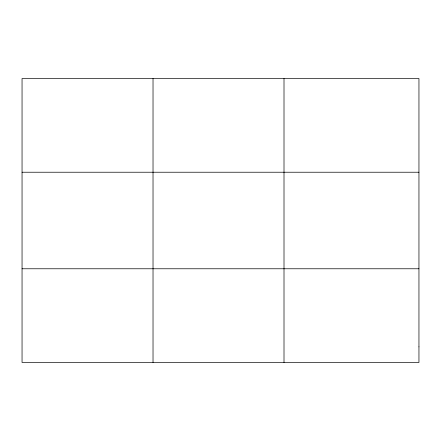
<?xml version="1.0" encoding="UTF-8"?>
<svg xmlns="http://www.w3.org/2000/svg" width="441" height="441" viewBox="0 0 441 441"><rect width="100%" height="100%" fill="white"/><g stroke="black" fill="none" stroke-linecap="round" stroke-linejoin="round"><path stroke-width="0.66" d="M153.027 362.474L153.027 78.526M284.004 362.474L284.004 78.526M22.05 172.227L418.95 172.227M22.05 268.773L418.95 268.773M418.95 346.858L418.95 362.474L22.05 362.474L22.05 78.526L418.95 78.526L418.95 346.858"/></g></svg>
